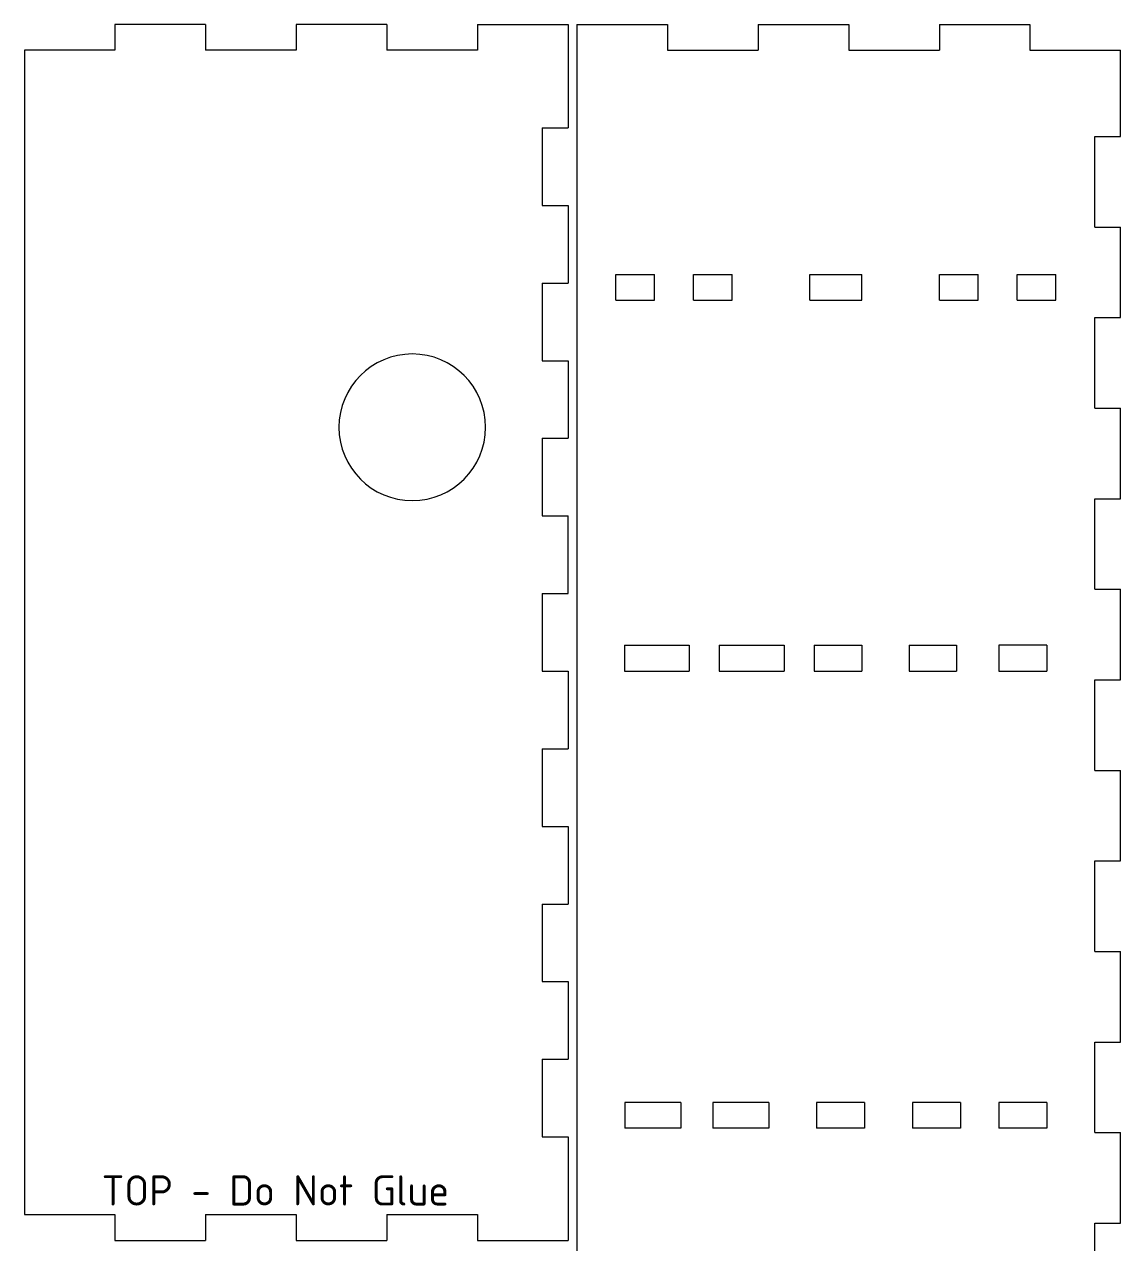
# Model space of a CAD drawing. Header units: inches. Extents: x 5 to 605, y -424 to -26.
# Drawn here: x 141.9 to 269, y -167.6 to -26.3 of the extents above; entities that cross this region are included whole.
import ezdxf

# ---------------------------------------------------------------- set-up
doc = ezdxf.new("R2010")
doc.units = ezdxf.units.IN
doc.header["$MEASUREMENT"] = 0
doc.layers.add('Layer 1', color=7, linetype='Continuous')

# ---------------------------------------------------------------- blocks, each defined once
blk = doc.blocks.new('block 226')
at = {"layer": 'Layer 1', "lineweight": 0}
blk.add_lwpolyline([(265.95, -144.32), (268.95, -144.32)], dxfattribs=at)
blk = doc.blocks.new('block 227')
at = {"layer": 'Layer 1', "lineweight": 0}
blk.add_lwpolyline([(265.95, -154.82), (268.95, -154.82)], dxfattribs=at)
blk = doc.blocks.new('block 228')
at = {"layer": 'Layer 1', "lineweight": 0}
blk.add_lwpolyline([(265.95, -165.32), (268.95, -165.32)], dxfattribs=at)
blk = doc.blocks.new('block 232')
at = {"layer": 'Layer 1', "lineweight": 0}
blk.add_lwpolyline([(265.95, -81.32), (268.95, -81.32)], dxfattribs=at)
blk = doc.blocks.new('block 233')
at = {"layer": 'Layer 1', "lineweight": 0}
blk.add_lwpolyline([(265.95, -91.82), (268.95, -91.82)], dxfattribs=at)
blk = doc.blocks.new('block 234')
at = {"layer": 'Layer 1', "lineweight": 0}
blk.add_lwpolyline([(265.95, -102.32), (268.95, -102.32)], dxfattribs=at)
blk = doc.blocks.new('block 235')
at = {"layer": 'Layer 1', "lineweight": 0}
blk.add_lwpolyline([(265.95, -112.82), (268.95, -112.82)], dxfattribs=at)
blk = doc.blocks.new('block 236')
at = {"layer": 'Layer 1', "lineweight": 0}
blk.add_lwpolyline([(265.95, -123.32), (268.95, -123.32)], dxfattribs=at)
blk = doc.blocks.new('block 237')
at = {"layer": 'Layer 1', "lineweight": 0}
blk.add_lwpolyline([(265.95, -133.82), (268.95, -133.82)], dxfattribs=at)
blk = doc.blocks.new('block 238')
at = {"layer": 'Layer 1', "lineweight": 0}
blk.add_lwpolyline([(265.95, -39.32), (268.95, -39.32)], dxfattribs=at)
blk = doc.blocks.new('block 239')
at = {"layer": 'Layer 1', "lineweight": 0}
blk.add_lwpolyline([(265.95, -49.82), (268.95, -49.82)], dxfattribs=at)
blk = doc.blocks.new('block 240')
at = {"layer": 'Layer 1', "lineweight": 0}
blk.add_lwpolyline([(265.95, -60.32), (268.95, -60.32)], dxfattribs=at)
blk = doc.blocks.new('block 241')
at = {"layer": 'Layer 1', "lineweight": 0}
blk.add_lwpolyline([(265.95, -70.82), (268.95, -70.82)], dxfattribs=at)
blk = doc.blocks.new('block 242')
at = {"layer": 'Layer 1', "lineweight": 0}
blk.add_lwpolyline([(205.95, -26.32), (216.45, -26.32)], dxfattribs=at)
blk = doc.blocks.new('block 243')
at = {"layer": 'Layer 1', "lineweight": 0}
blk.add_lwpolyline([(258.45, -29.32), (268.95, -29.32)], dxfattribs=at)
blk = doc.blocks.new('block 244')
at = {"layer": 'Layer 1', "lineweight": 0}
blk.add_lwpolyline([(247.95, -26.32), (258.45, -26.32)], dxfattribs=at)
blk = doc.blocks.new('block 245')
at = {"layer": 'Layer 1', "lineweight": 0}
blk.add_lwpolyline([(216.45, -29.32), (226.95, -29.32)], dxfattribs=at)
blk = doc.blocks.new('block 246')
at = {"layer": 'Layer 1', "lineweight": 0}
blk.add_lwpolyline([(226.95, -26.32), (237.45, -26.32)], dxfattribs=at)
blk = doc.blocks.new('block 247')
at = {"layer": 'Layer 1', "lineweight": 0}
blk.add_lwpolyline([(237.45, -29.32), (247.95, -29.32)], dxfattribs=at)
blk = doc.blocks.new('block 712')
at = {"layer": 'Layer 1', "lineweight": 0}
blk.add_lwpolyline([(194.42, -26.32), (204.92, -26.32)], dxfattribs=at)
blk = doc.blocks.new('block 874')
at = {"layer": 'Layer 1', "lineweight": 0}
blk.add_lwpolyline([(205.95, -26.32), (205.95, -207.32)], dxfattribs=at)
blk = doc.blocks.new('block 875')
at = {"layer": 'Layer 1', "lineweight": 0}
blk.add_lwpolyline([(268.95, -123.32), (268.95, -112.82)], dxfattribs=at)
blk = doc.blocks.new('block 876')
at = {"layer": 'Layer 1', "lineweight": 0}
blk.add_lwpolyline([(256.95, -58.32), (261.45, -58.32)], dxfattribs=at)
blk = doc.blocks.new('block 877')
at = {"layer": 'Layer 1', "lineweight": 0}
blk.add_lwpolyline([(256.95, -55.32), (261.45, -55.32)], dxfattribs=at)
blk = doc.blocks.new('block 878')
at = {"layer": 'Layer 1', "lineweight": 0}
blk.add_lwpolyline([(265.95, -112.82), (265.95, -102.32)], dxfattribs=at)
blk = doc.blocks.new('block 879')
at = {"layer": 'Layer 1', "lineweight": 0}
blk.add_lwpolyline([(238.95, -58.32), (238.95, -55.32)], dxfattribs=at)
blk = doc.blocks.new('block 880')
at = {"layer": 'Layer 1', "lineweight": 0}
blk.add_lwpolyline([(232.95, -58.32), (232.95, -55.32)], dxfattribs=at)
blk = doc.blocks.new('block 881')
at = {"layer": 'Layer 1', "lineweight": 0}
blk.add_lwpolyline([(223.95, -58.32), (223.95, -55.32)], dxfattribs=at)
blk = doc.blocks.new('block 882')
at = {"layer": 'Layer 1', "lineweight": 0}
blk.add_lwpolyline([(214.95, -58.32), (214.95, -55.32)], dxfattribs=at)
blk = doc.blocks.new('block 883')
at = {"layer": 'Layer 1', "lineweight": 0}
blk.add_lwpolyline([(210.45, -58.32), (210.45, -55.32)], dxfattribs=at)
blk = doc.blocks.new('block 884')
at = {"layer": 'Layer 1', "lineweight": 0}
blk.add_lwpolyline([(219.45, -58.32), (219.45, -55.32)], dxfattribs=at)
blk = doc.blocks.new('block 885')
at = {"layer": 'Layer 1', "lineweight": 0}
blk.add_lwpolyline([(247.95, -58.32), (247.95, -55.32)], dxfattribs=at)
blk = doc.blocks.new('block 886')
at = {"layer": 'Layer 1', "lineweight": 0}
blk.add_lwpolyline([(256.95, -58.32), (256.95, -55.32)], dxfattribs=at)
blk = doc.blocks.new('block 887')
at = {"layer": 'Layer 1', "lineweight": 0}
blk.add_lwpolyline([(261.45, -58.32), (261.45, -55.32)], dxfattribs=at)
blk = doc.blocks.new('block 888')
at = {"layer": 'Layer 1', "lineweight": 0}
blk.add_lwpolyline([(252.45, -58.32), (252.45, -55.32)], dxfattribs=at)
blk = doc.blocks.new('block 889')
at = {"layer": 'Layer 1', "lineweight": 0}
blk.add_lwpolyline([(210.45, -55.32), (214.95, -55.32)], dxfattribs=at)
blk = doc.blocks.new('block 890')
at = {"layer": 'Layer 1', "lineweight": 0}
blk.add_lwpolyline([(210.45, -58.32), (214.95, -58.32)], dxfattribs=at)
blk = doc.blocks.new('block 891')
at = {"layer": 'Layer 1', "lineweight": 0}
blk.add_lwpolyline([(219.45, -55.32), (223.95, -55.32)], dxfattribs=at)
blk = doc.blocks.new('block 892')
at = {"layer": 'Layer 1', "lineweight": 0}
blk.add_lwpolyline([(219.45, -58.32), (223.95, -58.32)], dxfattribs=at)
blk = doc.blocks.new('block 893')
at = {"layer": 'Layer 1', "lineweight": 0}
blk.add_lwpolyline([(232.95, -55.32), (238.95, -55.32)], dxfattribs=at)
blk = doc.blocks.new('block 894')
at = {"layer": 'Layer 1', "lineweight": 0}
blk.add_lwpolyline([(232.95, -58.32), (238.95, -58.32)], dxfattribs=at)
blk = doc.blocks.new('block 895')
at = {"layer": 'Layer 1', "lineweight": 0}
blk.add_lwpolyline([(247.95, -55.32), (252.45, -55.32)], dxfattribs=at)
blk = doc.blocks.new('block 896')
at = {"layer": 'Layer 1', "lineweight": 0}
blk.add_lwpolyline([(247.95, -58.32), (252.45, -58.32)], dxfattribs=at)
blk = doc.blocks.new('block 897')
at = {"layer": 'Layer 1', "lineweight": 0}
blk.add_lwpolyline([(268.95, -39.32), (268.95, -29.32)], dxfattribs=at)
blk = doc.blocks.new('block 898')
at = {"layer": 'Layer 1', "lineweight": 0}
blk.add_lwpolyline([(265.95, -49.82), (265.95, -39.32)], dxfattribs=at)
blk = doc.blocks.new('block 899')
at = {"layer": 'Layer 1', "lineweight": 0}
blk.add_lwpolyline([(268.95, -60.32), (268.95, -49.82)], dxfattribs=at)
blk = doc.blocks.new('block 900')
at = {"layer": 'Layer 1', "lineweight": 0}
blk.add_lwpolyline([(265.95, -70.82), (265.95, -60.32)], dxfattribs=at)
blk = doc.blocks.new('block 901')
at = {"layer": 'Layer 1', "lineweight": 0}
blk.add_lwpolyline([(268.95, -81.32), (268.95, -70.82)], dxfattribs=at)
blk = doc.blocks.new('block 902')
at = {"layer": 'Layer 1', "lineweight": 0}
blk.add_lwpolyline([(265.95, -91.82), (265.95, -81.32)], dxfattribs=at)
blk = doc.blocks.new('block 903')
at = {"layer": 'Layer 1', "lineweight": 0}
blk.add_lwpolyline([(268.95, -102.32), (268.95, -91.82)], dxfattribs=at)
blk = doc.blocks.new('block 907')
at = {"layer": 'Layer 1', "lineweight": 0}
blk.add_lwpolyline([(265.95, -175.82), (265.95, -165.32)], dxfattribs=at)
blk = doc.blocks.new('block 908')
at = {"layer": 'Layer 1', "lineweight": 0}
blk.add_lwpolyline([(268.95, -165.32), (268.95, -154.82)], dxfattribs=at)
blk = doc.blocks.new('block 909')
at = {"layer": 'Layer 1', "lineweight": 0}
blk.add_lwpolyline([(265.95, -154.82), (265.95, -144.32)], dxfattribs=at)
blk = doc.blocks.new('block 910')
at = {"layer": 'Layer 1', "lineweight": 0}
blk.add_lwpolyline([(268.95, -144.32), (268.95, -133.82)], dxfattribs=at)
blk = doc.blocks.new('block 911')
at = {"layer": 'Layer 1', "lineweight": 0}
blk.add_lwpolyline([(265.95, -133.82), (265.95, -123.32)], dxfattribs=at)
blk = doc.blocks.new('block 1073')
at = {"layer": 'Layer 1', "lineweight": 0}
blk.add_lwpolyline([(250.4, -154.32), (244.84, -154.32)], dxfattribs=at)
blk = doc.blocks.new('block 1074')
at = {"layer": 'Layer 1', "lineweight": 0}
blk.add_lwpolyline([(218.01, -151.32), (218.01, -154.32)], dxfattribs=at)
blk = doc.blocks.new('block 1075')
at = {"layer": 'Layer 1', "lineweight": 0}
blk.add_lwpolyline([(221.68, -151.32), (221.68, -154.32)], dxfattribs=at)
blk = doc.blocks.new('block 1076')
at = {"layer": 'Layer 1', "lineweight": 0}
blk.add_lwpolyline([(218.01, -154.32), (211.51, -154.32)], dxfattribs=at)
blk = doc.blocks.new('block 1077')
at = {"layer": 'Layer 1', "lineweight": 0}
blk.add_lwpolyline([(228.18, -154.32), (221.68, -154.32)], dxfattribs=at)
blk = doc.blocks.new('block 1078')
at = {"layer": 'Layer 1', "lineweight": 0}
blk.add_lwpolyline([(239.29, -154.32), (233.73, -154.32)], dxfattribs=at)
blk = doc.blocks.new('block 1079')
at = {"layer": 'Layer 1', "lineweight": 0}
blk.add_lwpolyline([(260.4, -154.32), (254.84, -154.32)], dxfattribs=at)
blk = doc.blocks.new('block 1080')
at = {"layer": 'Layer 1', "lineweight": 0}
blk.add_lwpolyline([(229.95, -98.32), (229.95, -101.32)], dxfattribs=at)
blk = doc.blocks.new('block 1081')
at = {"layer": 'Layer 1', "lineweight": 0}
blk.add_lwpolyline([(218.95, -98.32), (218.95, -101.32)], dxfattribs=at)
blk = doc.blocks.new('block 1082')
at = {"layer": 'Layer 1', "lineweight": 0}
blk.add_lwpolyline([(258.45, -26.32), (258.45, -29.32)], dxfattribs=at)
blk = doc.blocks.new('block 1083')
at = {"layer": 'Layer 1', "lineweight": 0}
blk.add_lwpolyline([(247.95, -26.32), (247.95, -29.32)], dxfattribs=at)
blk = doc.blocks.new('block 1084')
at = {"layer": 'Layer 1', "lineweight": 0}
blk.add_lwpolyline([(237.45, -26.32), (237.45, -29.32)], dxfattribs=at)
blk = doc.blocks.new('block 1085')
at = {"layer": 'Layer 1', "lineweight": 0}
blk.add_lwpolyline([(226.95, -26.32), (226.95, -29.32)], dxfattribs=at)
blk = doc.blocks.new('block 1086')
at = {"layer": 'Layer 1', "lineweight": 0}
blk.add_lwpolyline([(216.45, -26.32), (216.45, -29.32)], dxfattribs=at)
blk = doc.blocks.new('block 1253')
at = {"layer": 'Layer 1', "lineweight": 0}
blk.add_lwpolyline([(141.92, -29.32), (141.92, -164.32)], dxfattribs=at)
blk = doc.blocks.new('block 1254')
at = {"layer": 'Layer 1', "lineweight": 0}
blk.add_open_spline([(178.37, -73.04), (178.37, -68.35), (182.18, -64.54), (186.87, -64.54), (191.57, -64.54), (195.37, -68.35), (195.37, -73.04), (195.37, -77.74), (191.57, -81.54), (186.87, -81.54), (182.18, -81.54), (178.37, -77.74), (178.37, -73.04), (178.37, -73.04), (178.37, -73.04), (178.37, -73.04)], degree=3, knots=[0, 0, 0, 0, 1, 1, 1, 2, 2, 2, 3, 3, 3, 4, 4, 4, 5, 5, 5, 5], dxfattribs=at)
blk = doc.blocks.new('block 1255')
at = {"layer": 'Layer 1', "color": 7, "true_color": 0xffffff, "insert": (150.88, -163.28), "char_height": 3.5, "attachment_point": 7}
blk.add_mtext('\\fSolid Edge ISO|b0|i0|c0|p34;\\W1;TOP - Do Not Glue', dxfattribs=at)
blk = doc.blocks.new('block 1256')
at = {"layer": 'Layer 1', "lineweight": 0}
blk.add_lwpolyline([(201.92, -38.32), (204.92, -38.32)], dxfattribs=at)
blk = doc.blocks.new('block 1257')
at = {"layer": 'Layer 1', "lineweight": 0}
blk.add_lwpolyline([(201.92, -47.32), (204.92, -47.32)], dxfattribs=at)
blk = doc.blocks.new('block 1258')
at = {"layer": 'Layer 1', "lineweight": 0}
blk.add_lwpolyline([(201.92, -56.32), (204.92, -56.32)], dxfattribs=at)
blk = doc.blocks.new('block 1259')
at = {"layer": 'Layer 1', "lineweight": 0}
blk.add_lwpolyline([(201.92, -65.32), (204.92, -65.32)], dxfattribs=at)
blk = doc.blocks.new('block 1260')
at = {"layer": 'Layer 1', "lineweight": 0}
blk.add_lwpolyline([(201.92, -74.32), (204.92, -74.32)], dxfattribs=at)
blk = doc.blocks.new('block 1261')
at = {"layer": 'Layer 1', "lineweight": 0}
blk.add_lwpolyline([(201.92, -83.32), (204.92, -83.32)], dxfattribs=at)
blk = doc.blocks.new('block 1262')
at = {"layer": 'Layer 1', "lineweight": 0}
blk.add_lwpolyline([(201.92, -92.32), (204.92, -92.32)], dxfattribs=at)
blk = doc.blocks.new('block 1263')
at = {"layer": 'Layer 1', "lineweight": 0}
blk.add_lwpolyline([(201.92, -101.32), (204.92, -101.32)], dxfattribs=at)
blk = doc.blocks.new('block 1264')
at = {"layer": 'Layer 1', "lineweight": 0}
blk.add_lwpolyline([(201.92, -110.32), (204.92, -110.32)], dxfattribs=at)
blk = doc.blocks.new('block 1265')
at = {"layer": 'Layer 1', "lineweight": 0}
blk.add_lwpolyline([(201.92, -119.32), (204.92, -119.32)], dxfattribs=at)
blk = doc.blocks.new('block 1266')
at = {"layer": 'Layer 1', "lineweight": 0}
blk.add_lwpolyline([(201.92, -128.32), (204.92, -128.32)], dxfattribs=at)
blk = doc.blocks.new('block 1267')
at = {"layer": 'Layer 1', "lineweight": 0}
blk.add_lwpolyline([(201.92, -137.32), (204.92, -137.32)], dxfattribs=at)
blk = doc.blocks.new('block 1268')
at = {"layer": 'Layer 1', "lineweight": 0}
blk.add_lwpolyline([(201.92, -146.32), (204.92, -146.32)], dxfattribs=at)
blk = doc.blocks.new('block 1269')
at = {"layer": 'Layer 1', "lineweight": 0}
blk.add_lwpolyline([(201.92, -155.32), (204.92, -155.32)], dxfattribs=at)
blk = doc.blocks.new('block 1270')
at = {"layer": 'Layer 1', "lineweight": 0}
blk.add_lwpolyline([(204.92, -26.32), (204.92, -38.32)], dxfattribs=at)
blk = doc.blocks.new('block 1271')
at = {"layer": 'Layer 1', "lineweight": 0}
blk.add_lwpolyline([(201.92, -38.32), (201.92, -47.32)], dxfattribs=at)
blk = doc.blocks.new('block 1272')
at = {"layer": 'Layer 1', "lineweight": 0}
blk.add_lwpolyline([(201.92, -56.32), (201.92, -65.32)], dxfattribs=at)
blk = doc.blocks.new('block 1273')
at = {"layer": 'Layer 1', "lineweight": 0}
blk.add_lwpolyline([(204.92, -47.32), (204.92, -56.32)], dxfattribs=at)
blk = doc.blocks.new('block 1274')
at = {"layer": 'Layer 1', "lineweight": 0}
blk.add_lwpolyline([(204.92, -65.32), (204.92, -74.32)], dxfattribs=at)
blk = doc.blocks.new('block 1275')
at = {"layer": 'Layer 1', "lineweight": 0}
blk.add_lwpolyline([(201.92, -74.32), (201.92, -83.32)], dxfattribs=at)
blk = doc.blocks.new('block 1276')
at = {"layer": 'Layer 1', "lineweight": 0}
blk.add_lwpolyline([(204.92, -92.32), (204.92, -83.32)], dxfattribs=at)
blk = doc.blocks.new('block 1277')
at = {"layer": 'Layer 1', "lineweight": 0}
blk.add_lwpolyline([(201.92, -92.32), (201.92, -101.32)], dxfattribs=at)
blk = doc.blocks.new('block 1278')
at = {"layer": 'Layer 1', "lineweight": 0}
blk.add_lwpolyline([(204.92, -101.32), (204.92, -110.32)], dxfattribs=at)
blk = doc.blocks.new('block 1279')
at = {"layer": 'Layer 1', "lineweight": 0}
blk.add_lwpolyline([(201.92, -110.32), (201.92, -119.32)], dxfattribs=at)
blk = doc.blocks.new('block 1280')
at = {"layer": 'Layer 1', "lineweight": 0}
blk.add_lwpolyline([(204.92, -119.32), (204.92, -128.32)], dxfattribs=at)
blk = doc.blocks.new('block 1281')
at = {"layer": 'Layer 1', "lineweight": 0}
blk.add_lwpolyline([(201.92, -128.32), (201.92, -137.32)], dxfattribs=at)
blk = doc.blocks.new('block 1282')
at = {"layer": 'Layer 1', "lineweight": 0}
blk.add_lwpolyline([(204.92, -137.32), (204.92, -146.32)], dxfattribs=at)
blk = doc.blocks.new('block 1283')
at = {"layer": 'Layer 1', "lineweight": 0}
blk.add_lwpolyline([(201.92, -146.32), (201.92, -155.32)], dxfattribs=at)
blk = doc.blocks.new('block 1284')
at = {"layer": 'Layer 1', "lineweight": 0}
blk.add_lwpolyline([(204.92, -155.32), (204.92, -167.32)], dxfattribs=at)
blk = doc.blocks.new('block 1285')
at = {"layer": 'Layer 1', "lineweight": 0}
blk.add_lwpolyline([(194.42, -29.32), (183.92, -29.32)], dxfattribs=at)
blk = doc.blocks.new('block 1286')
at = {"layer": 'Layer 1', "lineweight": 0}
blk.add_lwpolyline([(152.42, -29.32), (141.92, -29.32)], dxfattribs=at)
blk = doc.blocks.new('block 1287')
at = {"layer": 'Layer 1', "lineweight": 0}
blk.add_lwpolyline([(162.92, -26.32), (152.42, -26.32)], dxfattribs=at)
blk = doc.blocks.new('block 1288')
at = {"layer": 'Layer 1', "lineweight": 0}
blk.add_lwpolyline([(173.42, -29.32), (162.92, -29.32)], dxfattribs=at)
blk = doc.blocks.new('block 1289')
at = {"layer": 'Layer 1', "lineweight": 0}
blk.add_lwpolyline([(183.92, -26.32), (173.42, -26.32)], dxfattribs=at)
blk = doc.blocks.new('block 1290')
at = {"layer": 'Layer 1', "lineweight": 0}
blk.add_lwpolyline([(194.42, -26.32), (194.42, -29.32)], dxfattribs=at)
blk = doc.blocks.new('block 1291')
at = {"layer": 'Layer 1', "lineweight": 0}
blk.add_lwpolyline([(183.92, -26.32), (183.92, -29.32)], dxfattribs=at)
blk = doc.blocks.new('block 1292')
at = {"layer": 'Layer 1', "lineweight": 0}
blk.add_lwpolyline([(173.42, -26.32), (173.42, -29.32)], dxfattribs=at)
blk = doc.blocks.new('block 1293')
at = {"layer": 'Layer 1', "lineweight": 0}
blk.add_lwpolyline([(162.92, -26.32), (162.92, -29.32)], dxfattribs=at)
blk = doc.blocks.new('block 1294')
at = {"layer": 'Layer 1', "lineweight": 0}
blk.add_lwpolyline([(152.42, -26.32), (152.42, -29.32)], dxfattribs=at)
blk = doc.blocks.new('block 1295')
at = {"layer": 'Layer 1', "lineweight": 0}
blk.add_lwpolyline([(152.42, -167.32), (162.92, -167.32)], dxfattribs=at)
blk = doc.blocks.new('block 1296')
at = {"layer": 'Layer 1', "lineweight": 0}
blk.add_lwpolyline([(162.92, -164.32), (173.42, -164.32)], dxfattribs=at)
blk = doc.blocks.new('block 1297')
at = {"layer": 'Layer 1', "lineweight": 0}
blk.add_lwpolyline([(194.42, -167.32), (204.92, -167.32)], dxfattribs=at)
blk = doc.blocks.new('block 1298')
at = {"layer": 'Layer 1', "lineweight": 0}
blk.add_lwpolyline([(183.92, -164.32), (194.42, -164.32)], dxfattribs=at)
blk = doc.blocks.new('block 1299')
at = {"layer": 'Layer 1', "lineweight": 0}
blk.add_lwpolyline([(173.42, -167.32), (183.92, -167.32)], dxfattribs=at)
blk = doc.blocks.new('block 1300')
at = {"layer": 'Layer 1', "lineweight": 0}
blk.add_lwpolyline([(141.92, -164.32), (152.42, -164.32)], dxfattribs=at)
blk = doc.blocks.new('block 1301')
at = {"layer": 'Layer 1', "lineweight": 0}
blk.add_lwpolyline([(173.42, -164.32), (173.42, -167.32)], dxfattribs=at)
blk = doc.blocks.new('block 1302')
at = {"layer": 'Layer 1', "lineweight": 0}
blk.add_lwpolyline([(162.92, -164.32), (162.92, -167.32)], dxfattribs=at)
blk = doc.blocks.new('block 1303')
at = {"layer": 'Layer 1', "lineweight": 0}
blk.add_lwpolyline([(152.42, -164.32), (152.42, -167.32)], dxfattribs=at)
blk = doc.blocks.new('block 1304')
at = {"layer": 'Layer 1', "lineweight": 0}
blk.add_lwpolyline([(183.92, -164.32), (183.92, -167.32)], dxfattribs=at)
blk = doc.blocks.new('block 1305')
at = {"layer": 'Layer 1', "lineweight": 0}
blk.add_lwpolyline([(194.42, -164.32), (194.42, -167.32)], dxfattribs=at)
blk = doc.blocks.new('block 1375')
at = {"layer": 'Layer 1', "lineweight": 0}
blk.add_lwpolyline([(250.4, -151.32), (244.84, -151.32)], dxfattribs=at)
blk = doc.blocks.new('block 1376')
at = {"layer": 'Layer 1', "lineweight": 0}
blk.add_lwpolyline([(250.4, -151.32), (250.4, -154.32)], dxfattribs=at)
blk = doc.blocks.new('block 1377')
at = {"layer": 'Layer 1', "lineweight": 0}
blk.add_lwpolyline([(244.84, -151.32), (244.84, -154.32)], dxfattribs=at)
blk = doc.blocks.new('block 1378')
at = {"layer": 'Layer 1', "lineweight": 0}
blk.add_lwpolyline([(239.29, -151.32), (239.29, -154.32)], dxfattribs=at)
blk = doc.blocks.new('block 1379')
at = {"layer": 'Layer 1', "lineweight": 0}
blk.add_lwpolyline([(233.73, -151.32), (233.73, -154.32)], dxfattribs=at)
blk = doc.blocks.new('block 1380')
at = {"layer": 'Layer 1', "lineweight": 0}
blk.add_lwpolyline([(228.18, -151.32), (228.18, -154.32)], dxfattribs=at)
blk = doc.blocks.new('block 1381')
at = {"layer": 'Layer 1', "lineweight": 0}
blk.add_lwpolyline([(211.51, -151.32), (211.51, -154.32)], dxfattribs=at)
blk = doc.blocks.new('block 1382')
at = {"layer": 'Layer 1', "lineweight": 0}
blk.add_lwpolyline([(218.01, -151.32), (211.51, -151.32)], dxfattribs=at)
blk = doc.blocks.new('block 1383')
at = {"layer": 'Layer 1', "lineweight": 0}
blk.add_lwpolyline([(228.18, -151.32), (221.68, -151.32)], dxfattribs=at)
blk = doc.blocks.new('block 1384')
at = {"layer": 'Layer 1', "lineweight": 0}
blk.add_lwpolyline([(239.29, -151.32), (233.73, -151.32)], dxfattribs=at)
blk = doc.blocks.new('block 1385')
at = {"layer": 'Layer 1', "lineweight": 0}
blk.add_lwpolyline([(260.4, -151.32), (254.84, -151.32)], dxfattribs=at)
blk = doc.blocks.new('block 1386')
at = {"layer": 'Layer 1', "lineweight": 0}
blk.add_lwpolyline([(260.4, -151.32), (260.4, -154.32)], dxfattribs=at)
blk = doc.blocks.new('block 1387')
at = {"layer": 'Layer 1', "lineweight": 0}
blk.add_lwpolyline([(254.84, -151.32), (254.84, -154.32)], dxfattribs=at)
blk = doc.blocks.new('block 1553')
at = {"layer": 'Layer 1', "lineweight": 0}
blk.add_lwpolyline([(244.45, -98.32), (249.95, -98.32)], dxfattribs=at)
blk = doc.blocks.new('block 1554')
at = {"layer": 'Layer 1', "lineweight": 0}
blk.add_lwpolyline([(211.45, -98.32), (211.45, -101.32)], dxfattribs=at)
blk = doc.blocks.new('block 1555')
at = {"layer": 'Layer 1', "lineweight": 0}
blk.add_lwpolyline([(222.45, -98.32), (222.45, -101.32)], dxfattribs=at)
blk = doc.blocks.new('block 1556')
at = {"layer": 'Layer 1', "lineweight": 0}
blk.add_lwpolyline([(233.45, -98.32), (233.45, -101.32)], dxfattribs=at)
blk = doc.blocks.new('block 1557')
at = {"layer": 'Layer 1', "lineweight": 0}
blk.add_lwpolyline([(238.95, -98.32), (238.95, -101.32)], dxfattribs=at)
blk = doc.blocks.new('block 1558')
at = {"layer": 'Layer 1', "lineweight": 0}
blk.add_lwpolyline([(244.45, -98.32), (244.45, -101.32)], dxfattribs=at)
blk = doc.blocks.new('block 1559')
at = {"layer": 'Layer 1', "lineweight": 0}
blk.add_lwpolyline([(249.95, -98.32), (249.95, -101.32)], dxfattribs=at)
blk = doc.blocks.new('block 1560')
at = {"layer": 'Layer 1', "lineweight": 0}
blk.add_lwpolyline([(211.45, -98.32), (218.95, -98.32)], dxfattribs=at)
blk = doc.blocks.new('block 1561')
at = {"layer": 'Layer 1', "lineweight": 0}
blk.add_lwpolyline([(222.45, -98.32), (229.95, -98.32)], dxfattribs=at)
blk = doc.blocks.new('block 1562')
at = {"layer": 'Layer 1', "lineweight": 0}
blk.add_lwpolyline([(233.45, -98.32), (238.95, -98.32)], dxfattribs=at)
blk = doc.blocks.new('block 1563')
at = {"layer": 'Layer 1', "lineweight": 0}
blk.add_lwpolyline([(260.4, -98.32), (254.84, -98.32)], dxfattribs=at)
blk = doc.blocks.new('block 1564')
at = {"layer": 'Layer 1', "lineweight": 0}
blk.add_lwpolyline([(260.4, -98.32), (260.4, -101.32)], dxfattribs=at)
blk = doc.blocks.new('block 1565')
at = {"layer": 'Layer 1', "lineweight": 0}
blk.add_lwpolyline([(254.84, -98.32), (254.84, -101.32)], dxfattribs=at)
blk = doc.blocks.new('block 1566')
at = {"layer": 'Layer 1', "lineweight": 0}
blk.add_lwpolyline([(254.84, -101.32), (260.4, -101.32)], dxfattribs=at)
blk = doc.blocks.new('block 1567')
at = {"layer": 'Layer 1', "lineweight": 0}
blk.add_lwpolyline([(211.45, -101.32), (218.95, -101.32)], dxfattribs=at)
blk = doc.blocks.new('block 1568')
at = {"layer": 'Layer 1', "lineweight": 0}
blk.add_lwpolyline([(222.45, -101.32), (229.95, -101.32)], dxfattribs=at)
blk = doc.blocks.new('block 1569')
at = {"layer": 'Layer 1', "lineweight": 0}
blk.add_lwpolyline([(233.45, -101.32), (238.95, -101.32)], dxfattribs=at)
blk = doc.blocks.new('block 1570')
at = {"layer": 'Layer 1', "lineweight": 0}
blk.add_lwpolyline([(244.45, -101.32), (249.95, -101.32)], dxfattribs=at)

msp = doc.modelspace()

# ---------------------------------------------------------------- block references
at = {"layer": 'Layer 1'}
for name in ['block 1287', 'block 1294', 'block 1293', 'block 1289', 'block 1292', 'block 1291', 'block 712', 'block 1290', 'block 1270', 'block 242', 'block 874', 'block 1086', 'block 246', 'block 1085', 'block 1084', 'block 244', 'block 1083', 'block 1082', 'block 1253', 'block 1286', 'block 1288', 'block 1285', 'block 245', 'block 247', 'block 243', 'block 897', 'block 1256', 'block 1271', 'block 238', 'block 898', 'block 1257', 'block 1273', 'block 239', 'block 899', 'block 1258', 'block 1272', 'block 883', 'block 889', 'block 882', 'block 884', 'block 891', 'block 881', 'block 880', 'block 893', 'block 879', 'block 885', 'block 895', 'block 888', 'block 877', 'block 886', 'block 887', 'block 890', 'block 892', 'block 894', 'block 896', 'block 876', 'block 240', 'block 900', 'block 1254', 'block 1259', 'block 1274', 'block 241', 'block 901', 'block 1260', 'block 1275', 'block 232', 'block 902', 'block 1261', 'block 1276', 'block 1262', 'block 1277', 'block 233', 'block 903', 'block 1554', 'block 1560', 'block 1081', 'block 1555', 'block 1561', 'block 1080', 'block 1556', 'block 1562', 'block 1557', 'block 1553', 'block 1558', 'block 1559', 'block 1563', 'block 1565', 'block 1564', 'block 1263', 'block 1278', 'block 1567', 'block 1568', 'block 1569', 'block 1570', 'block 1566', 'block 234', 'block 878', 'block 1264', 'block 1279', 'block 235', 'block 875', 'block 1265', 'block 1280', 'block 236', 'block 911', 'block 1266', 'block 1281', 'block 237', 'block 910', 'block 1267', 'block 1282', 'block 226', 'block 909', 'block 1268', 'block 1283', 'block 1381', 'block 1382', 'block 1074', 'block 1075', 'block 1383', 'block 1380', 'block 1379', 'block 1384', 'block 1378', 'block 1375', 'block 1377', 'block 1376', 'block 1385', 'block 1387', 'block 1386', 'block 1269', 'block 1284', 'block 1076', 'block 1077', 'block 1078', 'block 1073', 'block 1079', 'block 227', 'block 908', 'block 1255', 'block 1300', 'block 1303', 'block 1296', 'block 1302', 'block 1301', 'block 1298', 'block 1304', 'block 1305', 'block 228', 'block 907', 'block 1295', 'block 1299', 'block 1297']:
    msp.add_blockref(name, (0, 0), dxfattribs=at)

doc.saveas('drawing.dxf')
